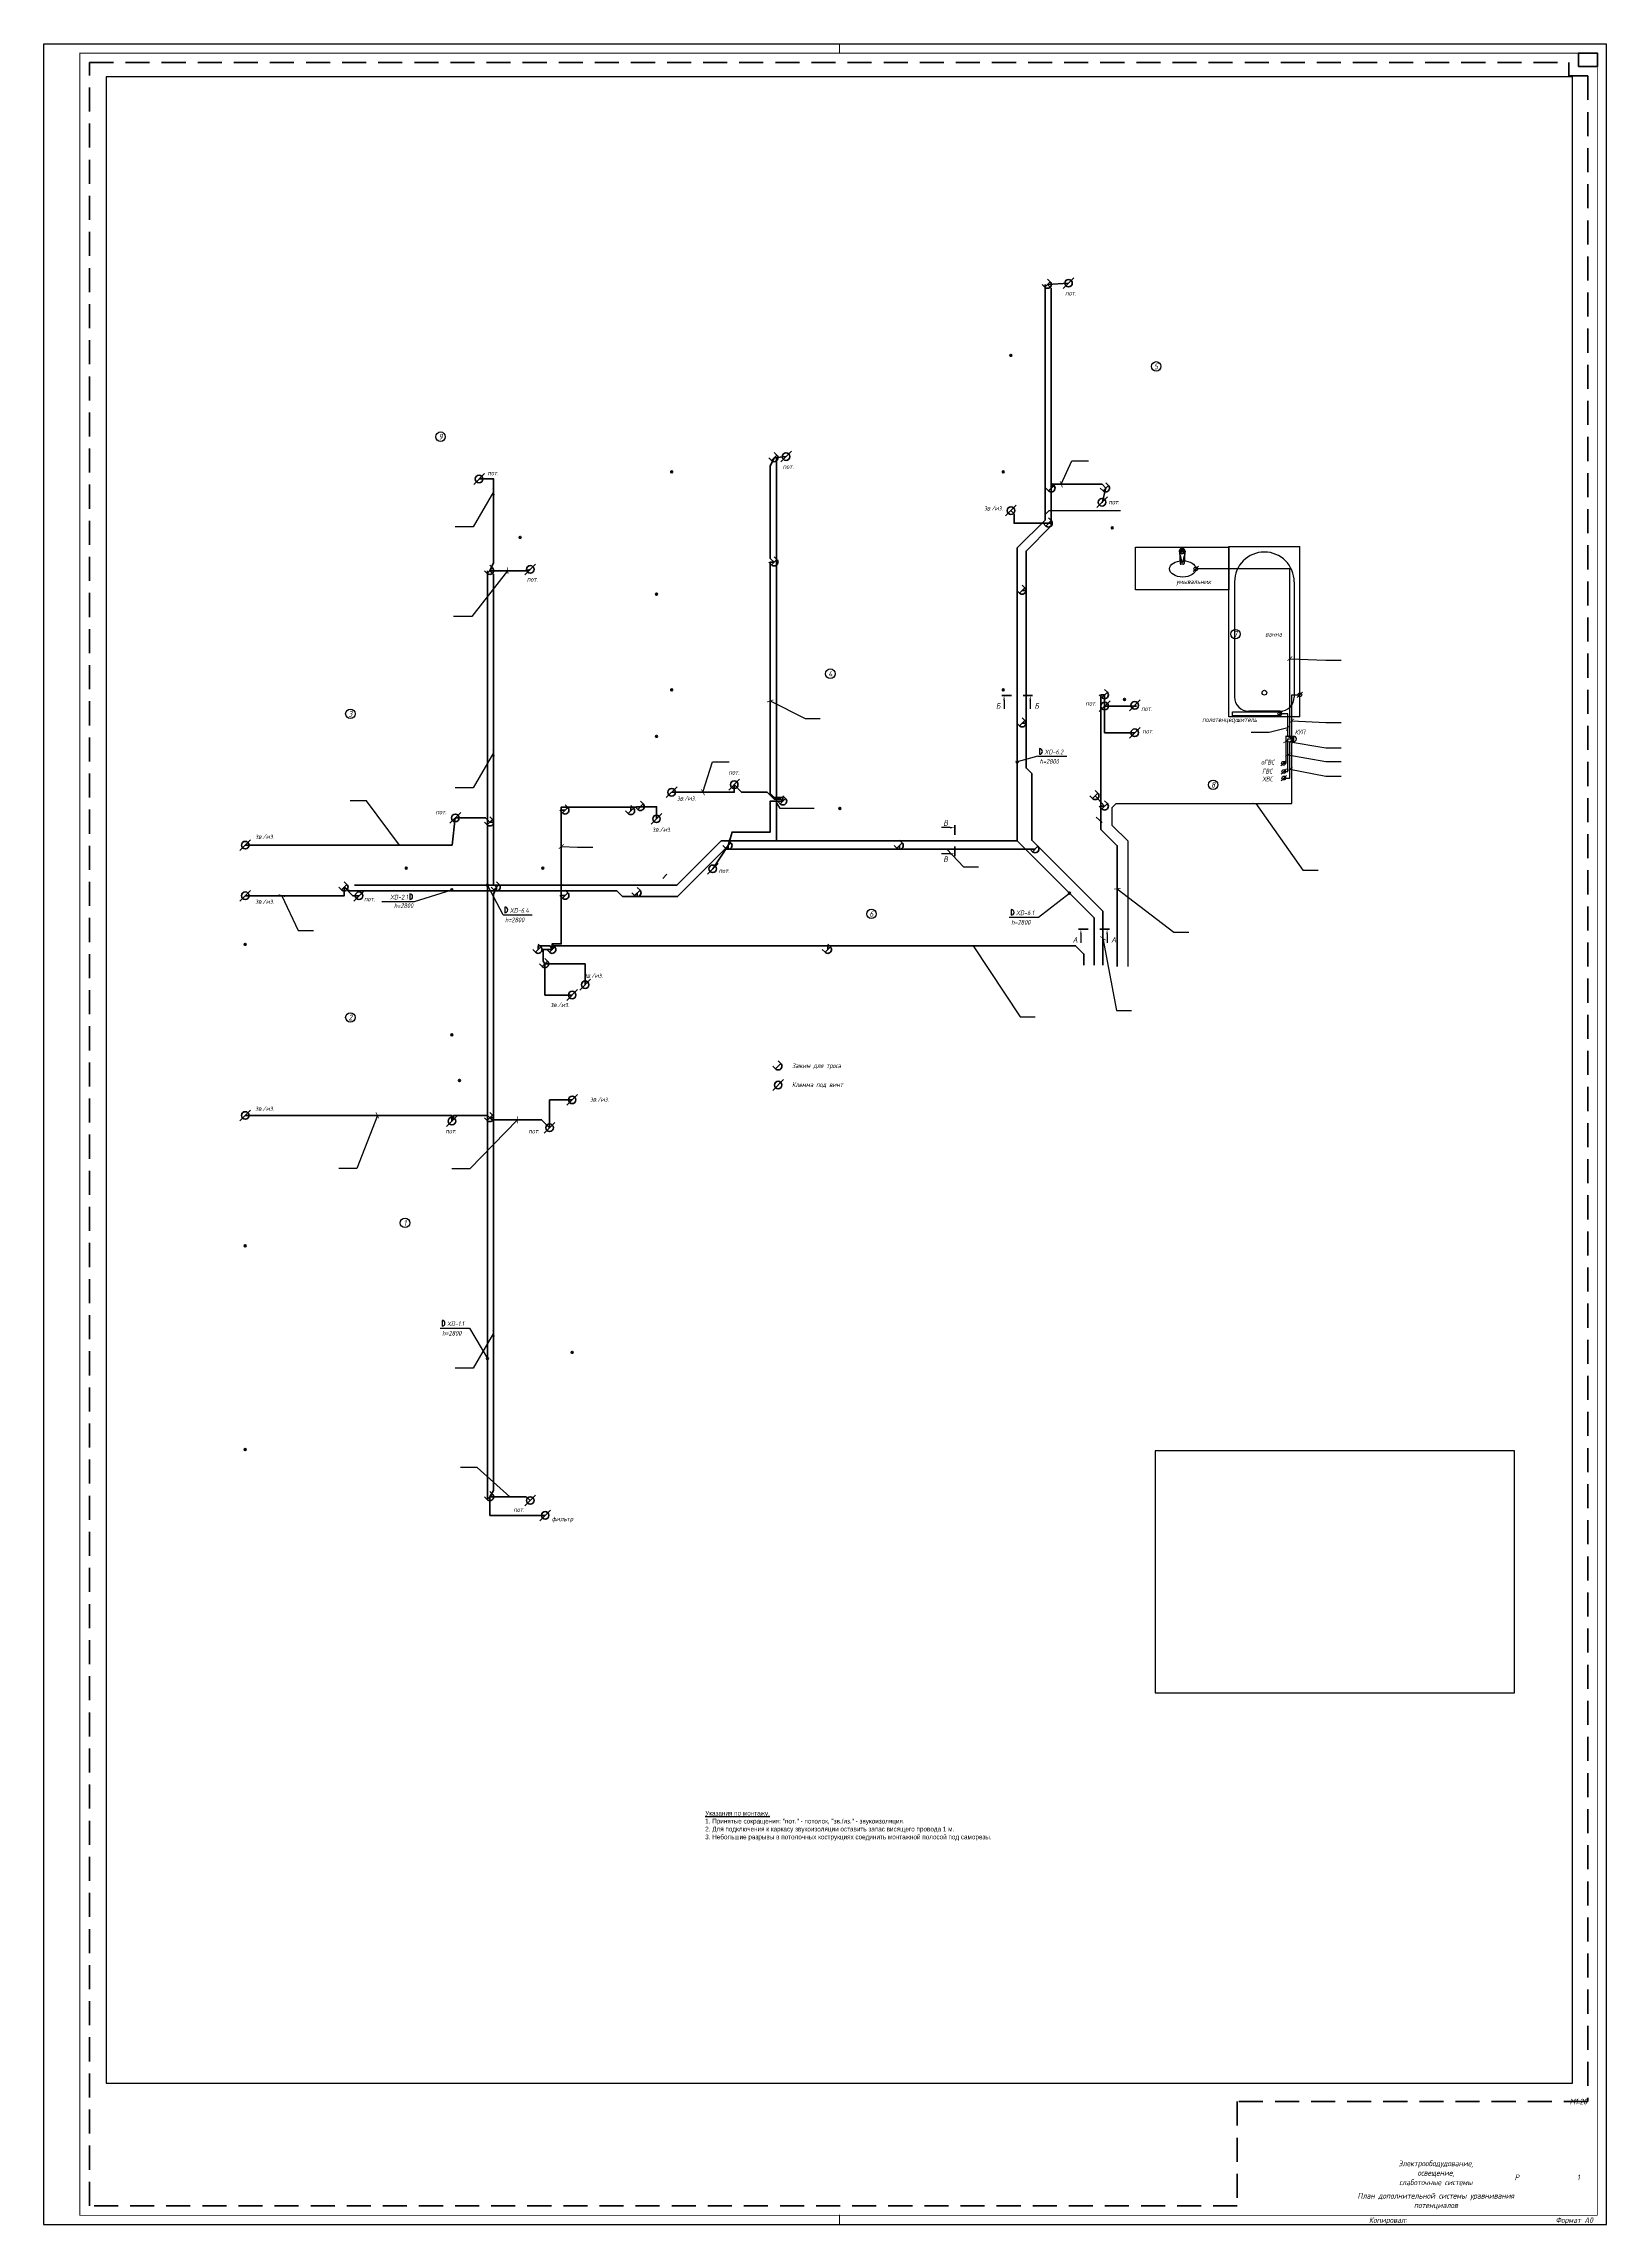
# Paper-space layout 'ДСУП' of a CAD drawing. Header units: millimetres. Extents: x 814 to 1639, y 100 to 1250.
# The model-space entities are those that its viewports show. They can reach past a viewport. Long polylines and large blocks are cut down to what shows.
import ezdxf
from ezdxf.enums import TextEntityAlignment as Align

# ---------------------------------------------------------------- set-up
doc = ezdxf.new("R2010")
doc.units = ezdxf.units.MM
doc.linetypes.add('DASHED', pattern=[19.05, 12.7, -6.35])
for name, color, linetype in [('01 Экспликация', 7, 'Continuous'), ('09 ДСУП', 7, 'Continuous'), ('10 Привязка', 7, 'Continuous'), ('13 Трассы и коробки слаботочки', 7, 'Continuous'), ('stamp', 7, 'Continuous')]:
    doc.layers.add(name, color=color, linetype=linetype)
doc.layers.add('100 noprint', color=2, linetype='Continuous', plot=False)
doc.styles.get("Standard").update_dxf_attribs({"font": 'arial.ttf'})
doc.styles.add('ГОСТ-ISOCPEUR', font='isocpeui.ttf', dxfattribs={"width": 0.8})
doc.dimstyles.new('ISO-25', dxfattribs={"dimtxt": 2.5, "dimasz": 2.5, "dimexe": 1.25, "dimexo": 0.625, "dimtad": 1, "dimtxsty": 'Standard', "dimcen": 2.5, "dimadec": 0, "dimazin": 0, "dimtfac": 1, "dimtmove": 0, "dimatfit": 3, "dimfxl": 1, "dimarcsym": 0})

# ---------------------------------------------------------------- blocks, each defined once
blk = doc.blocks.new('коробка коммутационная')
at = {"color": 0}
blk.add_line((0, 3), (0, 0), dxfattribs=at)
blk.add_arc((0, 1.5), 1.5, 270, 90, dxfattribs=at)
blk = doc.blocks.new('A$C441F25BF')
at = {"linetype": 'ByBlock'}
for p, q in [((26.3, -1765.2), (26.2, 34.8)), ((26.2, 34.8), (776.2, 34.8)), ((776.3, -1765.2), (776.2, 34.8)), ((86.2, -340.2), (86.3, -1555.2)), ((716.2, -340.2), (716.3, -1555.2)), ((566.3, -1705.2), (236.3, -1705.2)), ((776.3, -1765.2), (26.3, -1765.2))]:
    blk.add_line(p, q, dxfattribs=at)
blk.add_circle((401.3, -1509.3), 25, dxfattribs=at)
for centre, radius, start, end in [((401.2, -340.2), 315, 0.001, 180.001), ((236.3, -1555.2), 150, 180.001, 270.001), ((566.3, -1555.2), 150, 270.001, 0.001)]:
    blk.add_arc(centre, radius, start, end, dxfattribs=at)
blk = doc.blocks.new('зажим')
at = {"layer": '09 ДСУП', "color": 0, "lineweight": -2}
for p, q in [((28.3, 28.3), (0, 56.6)), ((28.3, 28.3), (-28.3, -28.3)), ((-28.3, -28.3), (-56.6, 0))]:
    blk.add_line(p, q, dxfattribs=at)
blk.add_arc((0, 0), 40, 225, 45, dxfattribs=at)
blk = doc.blocks.new('клемма')
at = {"layer": '09 ДСУП', "color": 0, "lineweight": -2}
blk.add_line((56.6, 56.6), (-56.6, -56.6), dxfattribs=at)
blk.add_circle((0, 0), 40, dxfattribs=at)

msp = doc.modelspace()

# ---------------------------------------------------------------- hatches: boundary and pattern name
at = {"layer": '10 Привязка'}
for points in [[(12521.2, 15160.6, 1), (12541.2, 15160.6, 1)], [(8941.2, 13930.3, 1), (8961.2, 13930.3, 1)], [(12441.2, 13930.3, 1), (12461.2, 13930.3, 1)], [(13591.2, 13340.1, 1), (13611.2, 13340.1, 1)], [(7341.2, 13240.1, 1), (7361.2, 13240.1, 1)], [(8781.2, 12639.9, 1), (8801.2, 12639.9, 1)], [(8941.2, 11630.4, 1), (8961.2, 11630.4, 1)], [(12441.2, 11630.4, 1), (12461.2, 11630.4, 1)], [(13721.2, 11530.1, 1), (13741.2, 11530.1, 1)], [(8781.2, 11140.4, 1), (8801.2, 11140.4, 1)], [(10716.2, 10380.1, 1), (10736.2, 10380.1, 1)], [(6140.8, 9750.1, 1), (6160.8, 9750.1, 1)], [(7581.1, 9750.1, 1), (7601.1, 9750.1, 1)], [(6621.2, 9520.1, 1), (6641.2, 9520.1, 1)], [(4441.2, 8945.5, 1), (4461.2, 8945.5, 1)], [(6621.2, 7990.4, 1), (6641.2, 7990.4, 1)], [(6701.2, 7510.1, 1), (6721.2, 7510.1, 1)], [(4441.2, 5765.1, 1), (4461.2, 5765.1, 1)], [(7891.2, 4640.4, 1), (7911.2, 4640.4, 1)], [(4441.2, 3615.1, 1), (4461.2, 3615.1, 1)]]:
    msp.add_hatch(color=256, dxfattribs=at).paths.add_polyline_path(points)
at = {"layer": '13 Трассы и коробки слаботочки'}
for points in [[(12588.5, 10870.2, 1), (12608.5, 10870.2, 1)], [(6997.4, 9570.1, 1), (7017.4, 9570.1, 1)], [(13140.1, 9484.9, 1), (13160.1, 9484.9, 1)], [(6996.5, 4575.4, 1), (7016.5, 4575.4, 1)]]:
    msp.add_hatch(color=256, dxfattribs=at).paths.add_polyline_path(points)

# ---------------------------------------------------------------- linework, layer by layer
at = {"layer": '01 Экспликация'}
for centre in [(14064.4, 15044.1), (6512.6, 14302.2), (14900.8, 12218.9), (10625.6, 11801.6), (5560.7, 11378), (14665.9, 10629.7), (11059.3, 9267), (5560.7, 8174.2), (6137.1, 6006.6)]:
    msp.add_circle(centre, 50, dxfattribs=at)
at = {"layer": '09 ДСУП', "color": 3, "lineweight": 100}
for p, q in [((12917.8, 15908.6), (13139.2, 15922.1)), ((10031.7, 14078.6), (10159.2, 14092.1)), ((12927, 13388.1), (12957.8, 13388.1)), ((12651.2, 12680.6), (12691.2, 12680.6)), ((13520.7, 11577.6), (13520.7, 11460.1)), ((12651.2, 11280.6), (12691.2, 11280.6)), ((13420.7, 10513.6), (13520.7, 10402.6)), ((13520.7, 10402.6), (13480.7, 10402.6)), ((8520, 10354.6), (8520, 10394.6)), ((7826.2, 10360.8), (7786.2, 10360.8)), ((7032.4, 10234.6), (7072.4, 10234.6)), ((9549, 9989.3), (9549, 9949.3)), ((11355.4, 9989.3), (11355.4, 9949.3)), ((7102.4, 9550.1), (7102.4, 9510.1)), ((8588.7, 9490.1), (8588.7, 9450.1)), ((7826.2, 9460.8), (7786.2, 9460.8)), ((10597.7, 8890.1), (10597.7, 8930.1)), ((7032.4, 7116.2), (7072.4, 7116.2))]:
    msp.add_line(p, q, dxfattribs=at)
at = {"layer": '09 ДСУП'}
for p, q in [((14308.6, 13094.3), (14314, 13058.7)), ((14368.9, 13094.3), (14363.5, 13058.7)), ((14309.6, 13086.2), (14317.9, 12963.7)), ((14367.8, 13087.3), (14359.5, 12963.7)), ((14352.1, 12956.3), (14325.3, 12956.3))]:
    msp.add_line(p, q, dxfattribs=at)
at = {"layer": '09 ДСУП', "color": 3, "lineweight": -2}
for p, q in [((14511.7, 12935.9), (14455.1, 12879.3)), ((15609.5, 11607.3), (15553, 11550.8)), ((15398.1, 11406.1), (15341.5, 11349.6)), ((15435.5, 10884.4), (15379, 10827.8)), ((15439.5, 10798.4), (15383, 10741.8)), ((15439.5, 10728.4), (15383, 10671.8))]:
    msp.add_line(p, q, dxfattribs=at)
at = {"layer": '09 ДСУП', "color": 3, "lineweight": 200}
msp.add_line((8856.2, 9640.1), (8901.2, 9685.1), dxfattribs=at)
at = {"layer": '09 ДСУП', "color": 3, "lineweight": 100}
for points in [[(13501.2, 8724.9), (13501.2, 9294.5), (12751.2, 10044.5), (12751.2, 10747.2), (12691.2, 10807.2), (12691.2, 13095.8), (12957.8, 13362.4), (12957.8, 15868.6), (12917.8, 15908.6)], [(10031.7, 12978.6), (9991.7, 13018.6), (9991.7, 13992.8), (10031.7, 14078.6)], [(7032.4, 12888.6), (7072.4, 12972.7), (7072.4, 13855.9), (6919.2, 13855.9)], [(12957.8, 13760.1), (12972.5, 13800.1), (13493.2, 13800.1), (13531.5, 13760.1)], [(13493.7, 13605.1), (13531.5, 13760.1)], [(12927, 13388.1), (12564.2, 13388.1), (12564.2, 13489.9), (12531.2, 13522.8)], [(10125.1, 10457.1), (10125.1, 10496.5), (10031.7, 10496.5), (9991.7, 10536.5), (9991.7, 12978.6), (10031.7, 12978.6)], [(7032.4, 12888.6), (7407.8, 12888.6), (7459.2, 12902.1)], [(7102.4, 9550.1), (7072.4, 9580.1), (7072.4, 12848.6), (7032.4, 12888.6)], [(13653.2, 8711.2), (13653.2, 9985.6), (13480.7, 10158), (13480.7, 11577.6), (13520.7, 11577.6)], [(13520.7, 11460.1), (13853.6, 11460.1), (13838.2, 11467.6)], [(13520.7, 11460.1), (13520.7, 11177.6), (13838.9, 11177.6)], [(8951.2, 10550.5), (9611.2, 10550.5), (9611.2, 10630.6)], [(9611.2, 10630.6), (9689.5, 10552.3), (9958, 10552.3), (10031.7, 10478.6)], [(10031.7, 10478.6), (10103.6, 10478.6), (10125.1, 10457.1)], [(9549, 9989.4), (9587.9, 10129.4), (9991.7, 10129.4), (9991.7, 10457.1), (10125.1, 10457.1)], [(7688.7, 8890.1), (7688.7, 8950.1), (7786.2, 8950.1), (7786.2, 10394.6), (8581.2, 10394.6), (8581.2, 10398.4), (8621.2, 10398.4)], [(8621.2, 10398.4), (8791.2, 10398.4), (8791.2, 10270.1)], [(4451.2, 9992.4), (6633.1, 9992.4), (6668.1, 10280.1)], [(6668.1, 10280.1), (6986.9, 10280.1), (7032.4, 10234.6)], [(9384.7, 9742.6), (9549, 9989.3)], [(12787.3, 9951.8), (12773.9, 9949.3), (9512.5, 9949.3), (9013.3, 9450.1), (8433.5, 9450.1), (8373.5, 9510.1), (5546.5, 9510.1), (5495.8, 9550.1)], [(5495.8, 9550.1), (5495.8, 9458.9), (4451.2, 9458.9)], [(5495.8, 9550.1), (5587, 9458.9), (5652.7, 9458.9)], [(7102.4, 9550.1), (7072.4, 9473.6), (7072.4, 3182.8), (7032.4, 3116.2)], [(7543, 8890.1), (7543, 8930.1), (7668.7, 8930.1), (7688.7, 8890.1)], [(13301.2, 8726.6), (13301.2, 8843.2), (13214.3, 8930.1), (7708.7, 8930.1), (7688.7, 8890.1)], [(7688.7, 8890.1), (7593.7, 8890.1), (7593.7, 8769), (7613.7, 8740.1)], [(7613.7, 8740.1), (7613.7, 8411.2), (7901.2, 8411.2)], [(7613.7, 8740.1), (8038.3, 8740.1), (8038.3, 8520.1)], [(7662.7, 7010.6), (7662.7, 7304.9), (7901.2, 7304.9)], [(4451.2, 7140.1), (6632.4, 7140.1), (6632.4, 7080.1)], [(6632.4, 7080.1), (6652.3, 7140.1), (7007.4, 7140.1), (7032.4, 7116.2)], [(7032.4, 7116.2), (7054.5, 7094.1), (7579.2, 7094.1), (7662.7, 7010.6)], [(7032.4, 3116.2), (7415, 3116.2), (7459.2, 3077.5)], [(7616.2, 2920.1), (7032.4, 2920.1), (7032.4, 3116.2)]]:
    msp.add_lwpolyline(points, dxfattribs=at)
at = {"layer": '09 ДСУП'}
for points in [[(13846.2, 12685.1), (13846.2, 13135.1), (14831.2, 13135.1), (14831.2, 12685.1)], [(14869.8, 11357.9), (14869.8, 11397.9), (15369.8, 11397.9), (15369.8, 11357.9)]]:
    msp.add_lwpolyline(points, close=True, dxfattribs=at)
for points in [[(14316.7, 13087, -0.414214), (14338.7, 13108, -0.685598)], [(14360.7, 13087, 0.414214), (14338.7, 13108, 0.685598)], [(14314, 13058.7, -0.056937), (14329.1, 12983.3, 0.386594), (14338.7, 12974.5, 0.042563)], [(14363.5, 13058.7, 0.056937), (14348.3, 12983.3, -0.386594), (14338.7, 12974.5, -0.042563)]]:
    msp.add_lwpolyline(points, format="xyb", dxfattribs=at)
at = {"layer": '09 ДСУП', "color": 3, "lineweight": -2}
for points in [[(15514.8, 11112.8), (15474.8, 11147.1), (15474.8, 12907.6), (14483.4, 12907.6)], [(15514.8, 11112.8), (15494.8, 11147.5), (15494.8, 11579.1), (15581.2, 11579.1)], [(15514.8, 11112.8), (15454.8, 11146.1), (15454.8, 11377.9), (15369.8, 11377.9)], [(15407.2, 10856.1), (15434.8, 10856.1), (15434.8, 11147.5), (15514.8, 11112.8)], [(15411.2, 10770.1), (15454.8, 10770.1), (15454.8, 11115.1), (15514.8, 11112.8)], [(13768.2, 8711.2), (13768.2, 10033.2), (13601.2, 10200.2), (13601.2, 10389.5), (13642.4, 10430.6), (15494.8, 10430.6), (15494.8, 11062.8), (15514.8, 11112.8)], [(15411.2, 10700.1), (15474.8, 10700.1), (15474.8, 11082.8), (15514.8, 11112.8)]]:
    msp.add_lwpolyline(points, dxfattribs=at)
at = {"layer": '09 ДСУП', "color": 3, "lineweight": 200}
msp.add_lwpolyline([(13431.2, 10287.6), (13493.7, 10230.1)], dxfattribs=at)
at = {"layer": '09 ДСУП'}
for radius in [19, 12]:
    msp.add_circle((14338.7, 13081.9), radius, dxfattribs=at)
at = {"layer": '09 ДСУП', "color": 3, "lineweight": -2}
for centre in [(14483.4, 12907.6), (15581.2, 11579.1), (15369.8, 11377.9), (15407.2, 10856.1), (15411.2, 10770.1), (15411.2, 10700.1)]:
    msp.add_circle(centre, 20, dxfattribs=at)
at = {"layer": '09 ДСУП'}
for centre, radius, start, end in [((14338.4, 13093.9), 29.8, 101.9469, 179.2708), ((14338.7, 13119), 7.72, 147.5959, 32.4041), ((14338.7, 13119), 7.72, 32.4041, 147.5959), ((14339.1, 13093.9), 29.8, 0.7292, 78.0531), ((14338.7, 13086.9), 29.1, 103.4509, 181.3715), ((14338.7, 13086.9), 29.1, 0.6217, 76.5491), ((14325.3, 12963.7), 7.44, 180, 270), ((14352.1, 12963.7), 7.44, 270, 0)]:
    msp.add_arc(centre, radius, start, end, dxfattribs=at)
msp.add_ellipse((14344.1, 12907.6), major_axis=(139.3, 0), ratio=0.616662, dxfattribs=at)
at = {"layer": '10 Привязка', "lineweight": 40}
for centre in [(12531.2, 15160.6), (8951.2, 13930.3), (12451.2, 13930.3), (13601.2, 13340.1), (7351.2, 13240.1), (8791.2, 12639.9), (8951.2, 11630.4), (12451.2, 11630.4), (13731.2, 11530.1), (8791.2, 11140.4), (10726.2, 10380.1), (6150.8, 9750.1), (7591.1, 9750.1), (6631.2, 9520.1), (4451.2, 8945.5), (6631.2, 7990.4), (6711.2, 7510.1), (4451.2, 5765.1), (7901.2, 4640.4), (4451.2, 3615.1)]:
    msp.add_circle(centre, 10, dxfattribs=at)
at = {"layer": '13 Трассы и коробки слаботочки', "lineweight": 100}
for p, q in [((7007.4, 9570.1), (7007.4, 12888.6)), ((12535.9, 11571.9), (12434.3, 11571.9)), ((12659.2, 11571.9), (12760.8, 11571.9)), ((11939.7, 10100.7), (11939.7, 10202.3)), ((11939.7, 9977.4), (11939.7, 9875.9)), ((13346.1, 9104.9), (13244.6, 9104.9)), ((13469.4, 9104.9), (13571, 9104.9))]:
    msp.add_line(p, q, dxfattribs=at)
at = {"layer": '13 Трассы и коробки слаботочки'}
for p, q in [((12459.5, 11521.9), (12459.5, 11429.8)), ((12735.6, 11521.9), (12735.6, 11429.8)), ((12814.3, 10930.7), (12598.5, 10870.2)), ((12814.3, 10930.7), (13121.6, 10930.7)), ((11889.7, 10177.1), (11797.6, 10177.1)), ((11889.7, 9901), (11797.6, 9901)), ((7172, 9258.7), (7007.4, 9570.1)), ((6236.9, 9398.9), (6631.2, 9520.1)), ((12821.4, 9233.4), (13150.1, 9484.9)), ((5890.9, 9398.9), (6236.9, 9398.9)), ((7172, 9258.7), (7479.4, 9258.7)), ((12514.1, 9233.4), (12821.4, 9233.4)), ((13269.7, 9054.9), (13269.7, 8962.8)), ((13545.9, 9054.9), (13545.9, 8962.8)), ((6508.7, 4897.6), (6816.1, 4897.6)), ((6816.1, 4897.6), (7006.5, 4575.4))]:
    msp.add_line(p, q, dxfattribs=at)
at = {"layer": '13 Трассы и коробки слаботочки', "lineweight": 100}
for points in [[(12598.5, 10036.5), (12598.5, 13128.9), (12892.8, 13423.2), (12892.8, 15908.6)], [(10056.7, 14078.6), (10056.7, 10036.5)], [(13411.2, 8724.9), (13411.2, 9224.9), (12598.5, 10036.5), (9475.3, 10039.4), (9006, 9570.1), (5602.4, 9570.1)], [(7007.4, 9570.1), (7007.4, 3091)]]:
    msp.add_lwpolyline(points, dxfattribs=at)
at = {"layer": '13 Трассы и коробки слаботочки'}
for points in [[(13687.7, 13520.2), (12932.8, 13520.2), (12892.8, 13480.2)], [(10454.3, 10380.1), (10096.7, 10380.1), (10056.7, 10445)]]:
    msp.add_lwpolyline(points, dxfattribs=at)
at = {"layer": '13 Трассы и коробки слаботочки', "lineweight": 40}
for centre in [(12598.5, 10870.2), (7007.4, 9570.1), (13150.1, 9484.9), (7006.5, 4575.4)]:
    msp.add_circle(centre, 10, dxfattribs=at)
at = {"layer": '13 Трассы и коробки слаботочки'}
for points in [[(12451.2, 11521.9), (12459.5, 11571.9), (12467.8, 11521.9)], [(12744, 11521.9), (12735.6, 11571.9), (12727.3, 11521.9)], [(11889.7, 10185.5), (11939.7, 10177.1), (11889.7, 10168.8)], [(11889.7, 9892.7), (11939.7, 9901), (11889.7, 9909.3)], [(13261.4, 9054.9), (13269.7, 9104.9), (13278.1, 9054.9)], [(13554.2, 9054.9), (13545.9, 9104.9), (13537.5, 9054.9)]]:
    msp.add_solid(points, dxfattribs=at)

# ---------------------------------------------------------------- block references
at = {"layer": '09 ДСУП', "lineweight": 100}
for name, p in [('клемма', (13139.2, 15922.1)), ('зажим', (12917.8, 15908.6)), ('клемма', (10159.2, 14092.1)), ('зажим', (10031.7, 14078.6)), ('клемма', (6919.2, 13855.9)), ('зажим', (12957.8, 13760.1)), ('зажим', (13531.5, 13760.1)), ('клемма', (13493.7, 13610.1)), ('клемма', (12531.2, 13522.8)), ('зажим', (12927, 13388.1)), ('зажим', (10031.7, 12978.6)), ('клемма', (7459.2, 12902.1)), ('зажим', (7032.4, 12888.6)), ('зажим', (12651.2, 12680.6)), ('зажим', (13520.7, 11577.6)), ('клемма', (13838.2, 11467.6)), ('клемма', (13520.7, 11460.1)), ('зажим', (12651.2, 11280.6)), ('клемма', (13838.2, 11178.1)), ('клемма', (9611.2, 10630.6)), ('клемма', (8951.2, 10550.5)), ('зажим', (13420.7, 10513.6)), ('зажим', (10125.1, 10457.1)), ('зажим', (13520.7, 10402.6)), ('зажим', (8621.2, 10398.4)), ('зажим', (7826.2, 10360.8)), ('зажим', (8520, 10354.6)), ('клемма', (6668.1, 10280.1)), ('клемма', (8791.2, 10270.1)), ('зажим', (7032.4, 10234.6)), ('клемма', (4451.2, 9992.4)), ('зажим', (9549, 9989.3)), ('зажим', (11355.4, 9989.3)), ('зажим', (12787.3, 9951.8)), ('клемма', (9384.7, 9742.6)), ('зажим', (5495.8, 9550.1)), ('зажим', (7102.4, 9550.1)), ('зажим', (8588.7, 9490.1)), ('клемма', (4451.2, 9458.9)), ('клемма', (5652.7, 9458.9)), ('зажим', (7826.2, 9460.8)), ('зажим', (7543, 8890.1)), ('зажим', (7688.7, 8890.1)), ('зажим', (10597.7, 8890.1)), ('зажим', (7613.7, 8740.1)), ('клемма', (8038.3, 8520.1)), ('клемма', (7901.2, 8411.2)), ('зажим', (10075.1, 7661.3)), ('клемма', (10075.1, 7461.3)), ('клемма', (7901.2, 7304.9)), ('клемма', (4451.2, 7140.1)), ('зажим', (7032.4, 7116.2)), ('клемма', (6632.4, 7080.1)), ('клемма', (7662.7, 7010.6)), ('зажим', (7032.4, 3116.2)), ('клемма', (7459.2, 3077.5)), ('клемма', (7616.2, 2920.1))]:
    msp.add_blockref(name, p, dxfattribs=at)
at = {"layer": '09 ДСУП'}
msp.add_blockref('A$C441F25BF', (14805, 13110.3), dxfattribs=at)
at = {"layer": '09 ДСУП', "xscale": 20, "yscale": 20, "zscale": 20}
msp.add_blockref('коробка коммутационная', (15514.8, 11082.8), dxfattribs=at)
at = {"layer": '13 Трассы и коробки слаботочки', "xscale": 20, "yscale": 20, "zscale": 20}
for p in [(12834.3, 10950.7), (6186.9, 9418.9), (7192, 9278.7), (12534.1, 9253.4), (6528.7, 4917.6)]:
    msp.add_blockref('коробка коммутационная', p, dxfattribs=at)

# ---------------------------------------------------------------- texts
at = {"layer": '01 Экспликация', "style": 'ГОСТ-ISOCPEUR', "width": 0.8}
for s, p in [('5', (14064.4, 15044.1)), ('9', (6512.6, 14302.2)), ('7', (14900.8, 12218.9)), ('4', (10625.6, 11801.6)), ('3', (5560.7, 11378)), ('8', (14665.9, 10629.7)), ('6', (11059.3, 9267)), ('2', (5560.7, 8174.2)), ('1', (6137.1, 6006.6))]:
    msp.add_text(s, height=60, dxfattribs=at).set_placement(p, align=Align.MIDDLE)
at = {"layer": '09 ДСУП', "linetype": 'Continuous', "style": 'ГОСТ-ISOCPEUR', "width": 0.8}
for s, p in [('пот.', (13103.4, 15791.5)), ('пот.', (10123.4, 13961.5)), ('пот.', (7007.4, 13894.2)), ('пот.', (13561, 13587.6)), ('зв./из.', (12249.3, 13523.3)), ('пот.', (7423.4, 12771.5)), ('умывальник', (14275.2, 12747.6)), ('ванна', (15215.4, 12193.7)), ('пот.', (13318.6, 11464.3)), ('пот.', (13905.7, 11407.7)), ('полотенцесушитель', (14549.7, 11292.2)), ('КУП', (15527.5, 11161)), ('пот.', (13919, 11170.4)), ('оГВС', (15172, 10842.9)), ('ГВС', (15182.2, 10747.9)), ('пот.', (9551.7, 10736.2)), ('ХВС', (15185.1, 10666)), ('зв./из.', (9009.1, 10463.1)), ('пот.', (6460, 10317.8)), ('зв./из.', (8748.7, 10133.1)), ('зв./из.', (4558.1, 10058.9)), ('пот.', (9446.4, 9697.2)), ('пот.', (5704.4, 9399.8)), ('зв./из.', (4558.1, 9373.5)), ('зв./из.', (8027.6, 8592.2)), ('зв./из.', (7672.7, 8283)), ('Зажим для троса', (10220.9, 7640.7)), ('Клемма под винт', (10220.9, 7440.7)), ('зв./из.', (8090.5, 7284.8)), ('зв./из.', (4558.1, 7189.2)), ('пот.', (6564.1, 6950.3)), ('пот.', (7439.5, 6950.3)), ('пот.', (7280.8, 2956.7)), ('фильтр', (7686.8, 2858.6))]:
    msp.add_text(s, height=50, dxfattribs=at).set_placement(p)
at = {"layer": '09 ДСУП', "insert": (9304.9, -197.3), "char_height": 50, "width": 3523.961, "attachment_point": 1, "style": 'ГОСТ-ISOCPEUR'}
msp.add_mtext('{\\fUbuntu|b0|i0|c0|p34;\\LУказания по монтажу.\\P\\l1. Принятые сокращения: "пот." - потолок, "зв./из." - звукоизоляция.\\P2. Для подключения к каркасу звукоизоляции оставить запас висящего провода 1 м.\\P3. Небольшие разрывы в потолочных кострукциях соединить монтажной полосой под саморезы.}', dxfattribs=at)
at = {"layer": '13 Трассы и коробки слаботочки', "linetype": 'Continuous', "style": 'ГОСТ-ISOCPEUR', "width": 0.8}
for s, height, p in [('Б', 60, (12373.1, 11431.2)), ('Б', 60, (12779.7, 11431.2)), ('XD-6.2', 50, (12884.3, 10950.7)), ('h=2800', 50, (12834.3, 10850.6)), ('В', 60, (11817.8, 10195.3)), ('В', 60, (11817.8, 9813.6)), ('XD-6.4', 50, (7242, 9278.7)), ('XD-6.1', 50, (12584.1, 9253.4)), ('h=2800', 50, (7192, 9178.6)), ('h=2800', 50, (12534.1, 9153.3)), ('А', 60, (13183.3, 8964.2)), ('А', 60, (13589.9, 8964.2)), ('XD-1.1', 50, (6578.7, 4917.6)), ('h=2800', 50, (6528.7, 4817.6))]:
    msp.add_text(s, height=height, dxfattribs=at).set_placement(p)
for s, p in [('XD-2.1', (6166.9, 9418.9)), ('h=2800', (6223.6, 9328.2))]:
    msp.add_text(s, height=50, dxfattribs=at).set_placement(p, align=Align.RIGHT)

# ---------------------------------------------------------------- leaders
at = {"layer": '09 ДСУП'}
for points in [[(13062.4, 13800.1), (13175.1, 14046.3), (13350.1, 14046.3)], [(7072.4, 13718.7), (6856.2, 13352.6), (6666, 13352.6)], [(7220.1, 12888.6), (6840.7, 12404.4), (6650.5, 12404.4)], [(15474.8, 11959.5), (15855.5, 11942.5), (16015.4, 11942.5)], [(9991.7, 11514.3), (10358.4, 11329.7), (10518.3, 11329.7)], [(15494.8, 11302.7), (15855.5, 11285.7), (16015.4, 11285.7)], [(15454.8, 11230), (15257, 11181.5), (15066.8, 11181.5)], [(15434.8, 11090), (15855.5, 11018.4), (16015.4, 11018.4)], [(7072.4, 10964.8), (6856.2, 10598.7), (6666, 10598.7)], [(15454.8, 10946.1), (15855.5, 10874.5), (16015.4, 10874.5)], [(9281.2, 10550.5), (9381.4, 10872.5), (9556.4, 10872.5)], [(15474.8, 10793), (15855.5, 10721.4), (16015.4, 10721.4)], [(6077.3, 9992.4), (5731.8, 10461.2), (5556.8, 10461.2)], [(15116.5, 10430.6), (15612.9, 9727.2), (15772.7, 9727.2)], [(7786.2, 9977.4), (7959, 9970.7), (8118.8, 9970.7)], [(11856.7, 9949.3), (12029.4, 9764.7), (12189.3, 9764.7)], [(13653.2, 9532.6), (14249, 9073.2), (14408.9, 9073.2)], [(4837.8, 9458.9), (5010.5, 9092.8), (5170.4, 9092.8)], [(13501.2, 9009.7), (13645, 8248.3), (13804.8, 8248.3)], [(12132.4, 8930.1), (12628.8, 8180.6), (12788.6, 8180.6)], [(5845.4, 7140.1), (5629.2, 6580.8), (5439, 6580.8)], [(7323.4, 7094.1), (6821.6, 6578.5), (6631.4, 6578.5)], [(7072.4, 4841.4), (6856.2, 4475.3), (6666, 4475.3)], [(7244.9, 3116.2), (6899.4, 3425.1), (6724.4, 3425.1)]]:
    msp.add_leader(points, dimstyle='ISO-25', override={"dimasz": 50, "dimgap": 1, "dimtad": 0, "dimldrblk": 'ArchTick'}, dxfattribs=at)

psp = doc.layouts.new('ДСУП')

# ---------------------------------------------------------------- linework, layer by layer
at = {"layer": '100 noprint'}
for p, q in [((1638.8, 1250.2), (814.1, 1250.2)), ((814.1, 1250.2), (814.1, 99.9)), ((1638.8, 99.9), (1638.8, 1250.2)), ((814.1, 99.9), (1638.8, 99.9))]:
    psp.add_line(p, q, dxfattribs=at)
at = {"layer": '100 noprint', "color": 1, "linetype": 'DASHED', "lineweight": 40}
psp.add_lwpolyline([(838.3, 1240.4), (1619, 1240.4), (1619, 1233.4), (1629, 1233.4), (1629, 164.7), (1444, 164.7), (1444, 109.7), (838.3, 109.7)], close=True, dxfattribs=at)
psp.add_lwpolyline([(838.3, 1240.4), (1619, 1240.4), (1619, 1233.4), (1629, 1233.4), (1629, 164.7), (1444, 164.7), (1444, 109.7), (838.3, 109.7)], close=True, dxfattribs=at)
psp.add_lwpolyline([(838.3, 1240.4), (1619, 1240.4), (1619, 1233.4), (1629, 1233.4), (1629, 164.7), (1444, 164.7), (1444, 109.7), (838.3, 109.7)], close=True, dxfattribs=at)
psp.add_lwpolyline([(838.3, 1240.4), (1619, 1240.4), (1619, 1233.4), (1629, 1233.4), (1629, 164.7), (1444, 164.7), (1444, 109.7), (838.3, 109.7)], close=True, dxfattribs=at)
psp.add_lwpolyline([(838.3, 1240.4), (1619, 1240.4), (1619, 1233.4), (1629, 1233.4), (1629, 164.7), (1444, 164.7), (1444, 109.7), (838.3, 109.7)], close=True, dxfattribs=at)
at = {"layer": '100 noprint', "color": 1, "linetype": 'DASHED'}
psp.add_lwpolyline([(838.3, 1240.4), (1619, 1240.4), (1619, 1233.4), (1629, 1233.4), (1629, 164.7), (1444, 164.7), (1444, 109.7), (838.3, 109.7)], close=True, dxfattribs=at)
at = {"layer": '100 noprint', "color": 1}
psp.add_lwpolyline([(847.1, 1232.9), (847.1, 174.4), (1620.8, 174.4), (1620.8, 1232.9)], close=True, dxfattribs=at)
at = {"layer": '100 noprint', "color": 3}
psp.add_lwpolyline([(1400.7, 508.1), (1400.7, 380.4), (1590.3, 380.4), (1590.3, 508.1)], close=True, dxfattribs=at)
at = {"layer": 'stamp', "lineweight": 0}
for p, q in [((1234.1, 1245.4), (1234.1, 1250.4)), ((1234.1, 99.9), (1234.1, 104.9))]:
    psp.add_line(p, q, dxfattribs=at)
at = {"layer": 'stamp', "const_width": 0.48}
psp.add_lwpolyline([(833.3, 104.7), (1634, 104.7), (1634, 1245.4), (833.3, 1245.4)], close=True, dxfattribs=at)
at = {"layer": 'stamp', "lineweight": 50}
psp.add_lwpolyline([(1624, 1238.4), (1634, 1238.4), (1634, 1245.4), (1624, 1245.4)], close=True, dxfattribs=at)

# ---------------------------------------------------------------- texts
at = {"layer": 'stamp', "lineweight": 35, "style": 'ГОСТ-ISOCPEUR', "width": 0.8}
for s, p in [('Копировал:', (1513.5, 100.7)), ('Формат А0', (1612, 100.7))]:
    psp.add_text(s, height=3, dxfattribs=at).set_placement(p)
at = {"layer": 'stamp', "ltscale": 100, "char_height": 3, "attachment_point": 4, "style": 'ГОСТ-ISOCPEUR'}
for s, insert, width in [('{\\pxqc;М1:20}', (1614, 164.7), 20), ('{\\pxqc;Р}', (1584, 124.7), 15), ('\\pxqc;1', (1614, 124.7), 20)]:
    psp.add_mtext(s, dxfattribs=dict(at, insert=insert, width=width))
at = {"layer": 'stamp', "lineweight": 35, "char_height": 3, "width": 70.157, "attachment_point": 5, "style": 'ГОСТ-ISOCPEUR'}
for s, insert in [('{Электроободудование,\\Pосвещение,\\Pслаботочные системы}', (1548.8, 127.1)), ('{План дополнительной системы уравнивания потенциалов}', (1548.8, 112.1))]:
    psp.add_mtext(s, dxfattribs=dict(at, insert=insert))

# ---------------------------------------------------------------- viewports
at = {"layer": '0', "color": 1, "view_target_point": (13822.2, 13843.2)}
vp = psp.add_viewport(center=(1234, 703.6), size=(773.7, 1058.47), view_center_point=(-3101.7, -6330.1), view_height=21169.43, dxfattribs=at)
vp.frozen_layers = ['0']
vp.dxf.flags = 0x10000  # cut along an outline
vp.dxf.clipping_boundary_handle = psp.add_lwpolyline([(847.1, 1232.9), (847.1, 174.4), (1620.8, 174.4), (1620.8, 1232.9)], format="xyb", close=True, dxfattribs={"invisible": 1}).dxf.handle
at = {"layer": '100 noprint', "color": 3, "view_target_point": (11064.4, 14454.8)}
vp = psp.add_viewport(center=(1495.5, 444.2), size=(189.6, 127.712), view_center_point=(255, 11134.8), view_height=127.712, status=3, dxfattribs=at)
vp.dxf.flags = 0x10000  # cut along an outline
vp.dxf.clipping_boundary_handle = psp.add_lwpolyline([(1400.7, 508.1), (1400.7, 380.4), (1590.3, 380.4), (1590.3, 508.1)], format="xyb", close=True, dxfattribs={"invisible": 1}).dxf.handle

doc.saveas('drawing.dxf')
